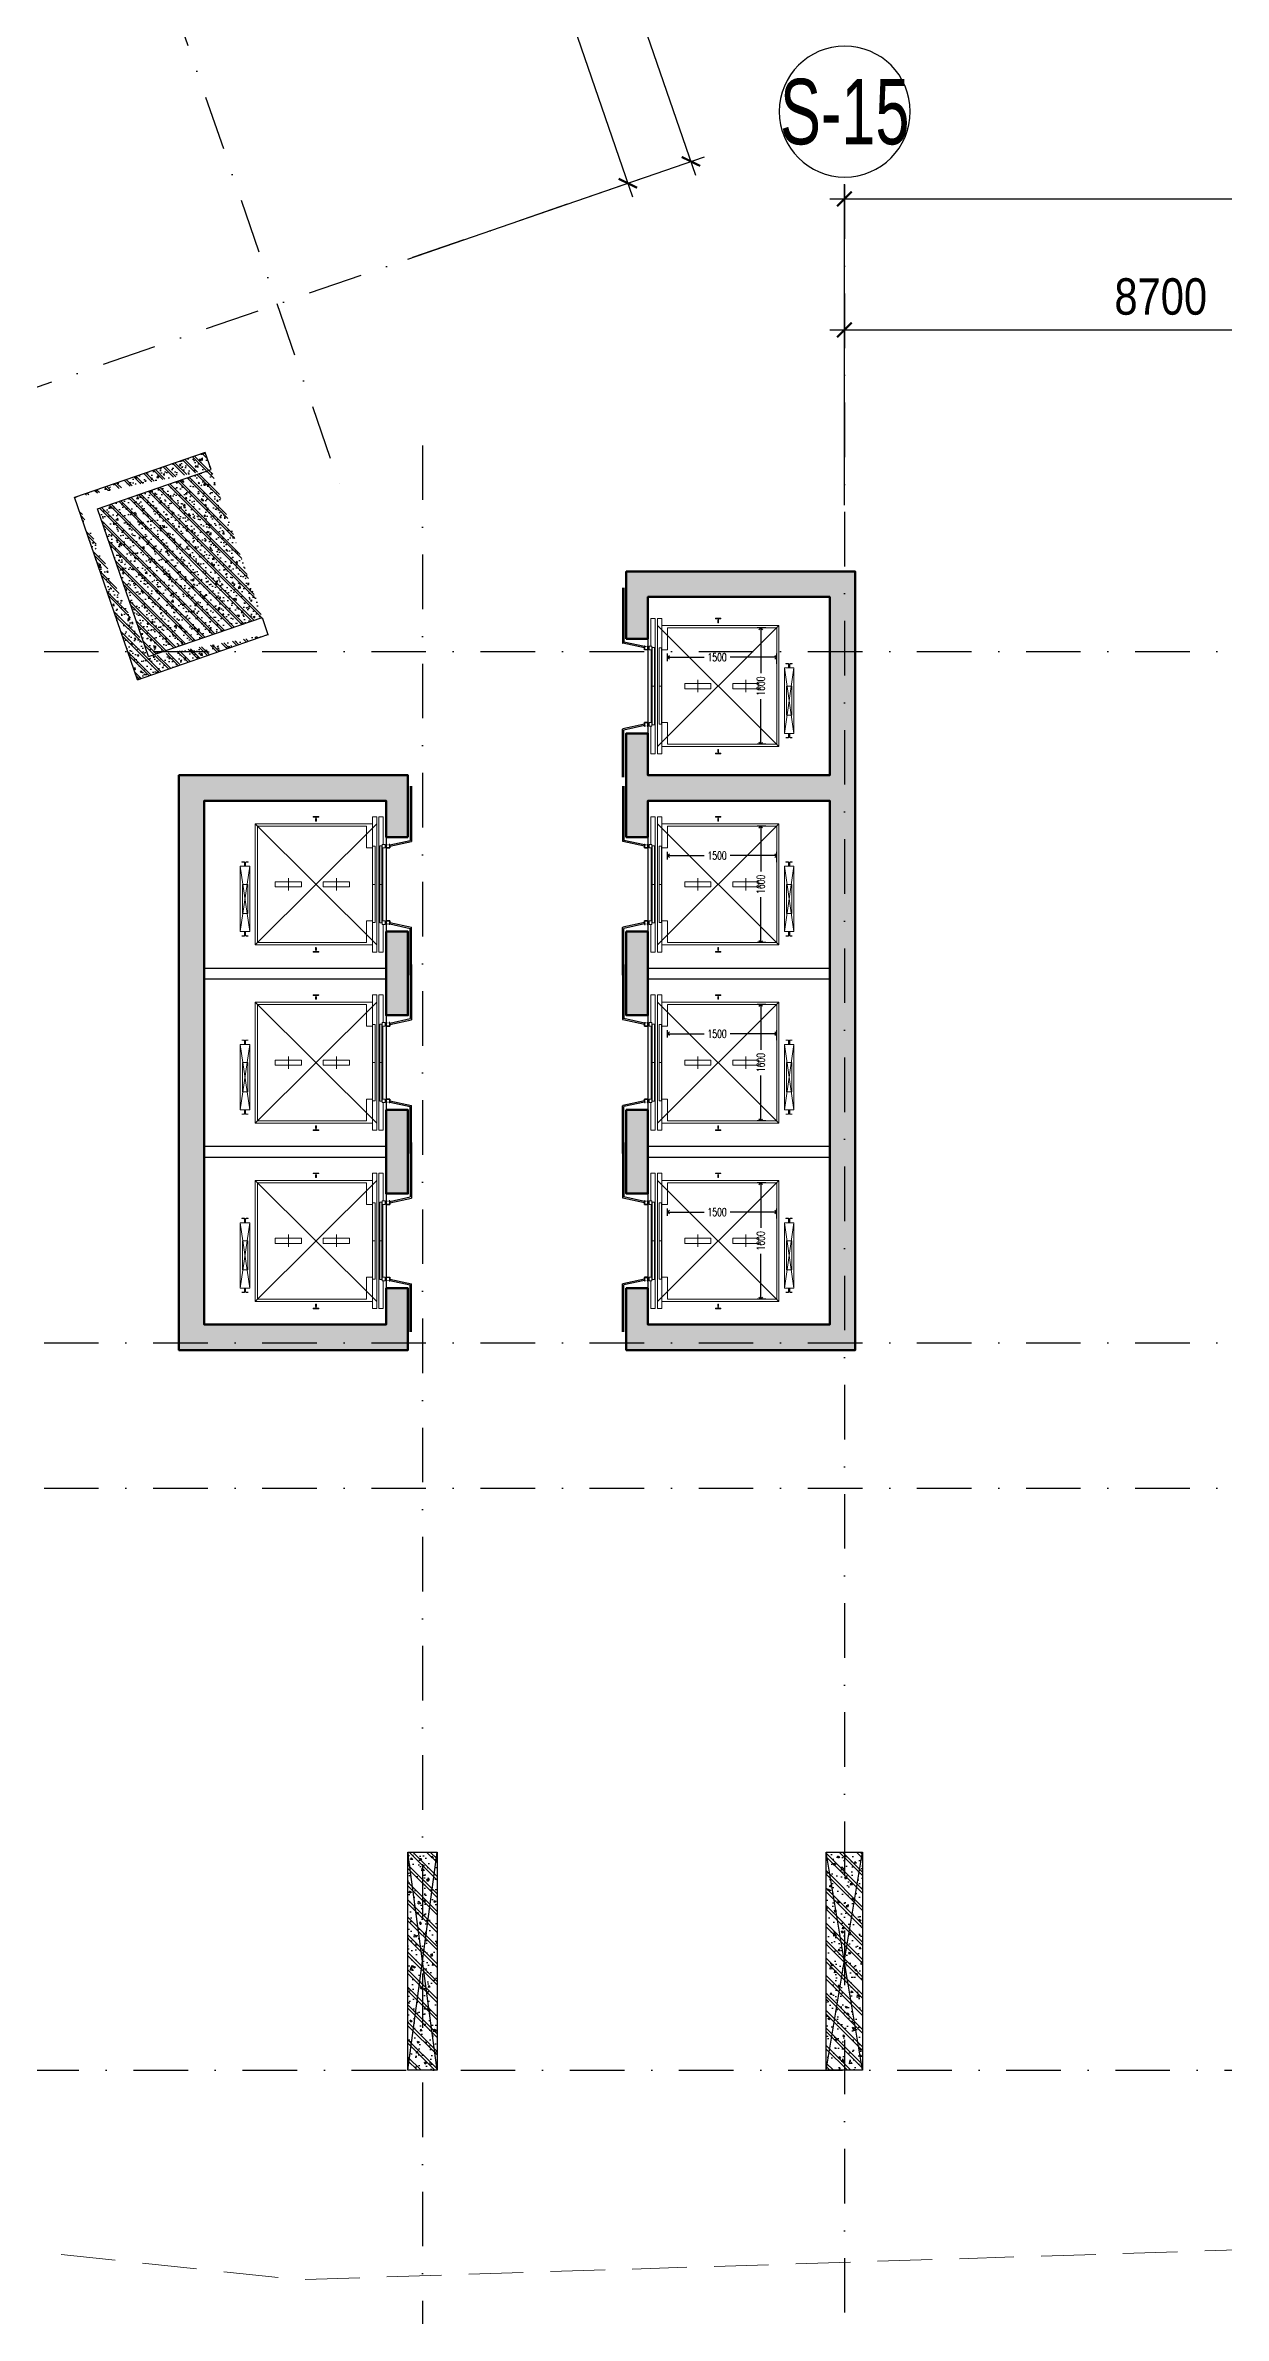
# Model space of a CAD drawing. Header units: millimetres. Extents: x -1307469 to 1307234, y -626931 to 1119422.
# Drawn here: x -44908 to -28709, y 4199 to 35401 of the extents above; entities that cross this region are included whole.
import ezdxf
from ezdxf.enums import TextEntityAlignment as Align

# ---------------------------------------------------------------- set-up
doc = ezdxf.new("R2010")
doc.units = ezdxf.units.MM
doc.header["$LTSCALE"] = 300
doc.header["$MEASUREMENT"] = 0
for name, pattern in [('DASHDOT', [1, 0.5, -0.25, 0, -0.25]), ('HIDDEN', [0.375, 0.25, -0.125]), ('Xref_ST_MBDV Cot vach 30.7.2022$0$CENTERX2', [4, 2.5, -0.5, 0.5, -0.5]), ('Xref_ST_MBDV Cot vach 30.7.2022$0$HIDDEN', [0.375, 0.25, -0.125]), ('Xref_ST_MBDV Cot vach 30.7.2022$0$PHANTOMX2', [5, 2.5, -0.5, 0.5, -0.5, 0.5, -0.5])]:
    doc.linetypes.add(name, pattern=pattern)
for name, color, linetype in [('AUDIT_I_220805193045-1', 50, 'Continuous'), ('AUDIT_I_220805193045-5', 6, 'Continuous'), ('AUDIT_I_220807103235-17', 50, 'Continuous'), ('KC2-DIM', 251, 'Continuous'), ('KT-Dim', 8, 'Continuous'), ('KT-Hatch', 251, 'Continuous'), ('KT-Kich thuoc', 9, 'Continuous'), ('KT-Luoi truc South Tower', 8, 'DASHDOT'), ('KT-Thay', 7, 'Continuous'), ('Xref_ST_MBDV Cot vach 30.7.2022$0$KT-Dim', 8, 'Continuous'), ('Xref_ST_MBDV Cot vach 30.7.2022$0$KT-Net cot vach', 6, 'Continuous'), ('Xref_ST_MBDV Cot vach 30.7.2022$0$KT-Net manh', 139, 'Continuous')]:
    doc.layers.add(name, color=color, linetype=linetype)
doc.layers.add('KT-Chi gioi XD', color=7, linetype='HIDDEN', true_color=0x0066cc)
doc.layers.add('ST_MBDV Cot vach 220805$0$Xref_ST_MBDV Cot vach 30.7.2022$0$KT-Net cot vach', color=6, linetype='Continuous', lineweight=50)
doc.layers.add('Xref_ST_MBDV Cot vach 30.7.2022$0$KT-Noi that', color=36, linetype='Continuous', lineweight=9)
doc.styles.add('Arial Narrow', font='ARIALN.TTF')
doc.styles.add('HBA-Text', font='GOTHIC.TTF')
doc.styles.add('Xref_ST_MBDV Cot vach 30.7.2022$0$DIM', font='vnsimli.shx', dxfattribs={"width": 0.7})
doc.dimstyles.new('ccu12-200', dxfattribs={"dimscale": 200, "dimtxt": 2.5, "dimasz": 1, "dimexe": 1, "dimexo": 2, "dimgap": 1, "dimtad": 1, "dimdec": 0, "dimdsep": 46, "dimtxsty": 'Arial Narrow', "dimblk": 'ARCHTICK', "dimcen": -1, "dimdle": 1, "dimclrd": 256, "dimclre": 256, "dimclrt": 3, "dimadec": 0, "dimazin": 2, "dimtfac": 0.1, "dimtdec": 0, "dimtmove": 0, "dimatfit": 1, "dimldrblk": 'ARCHTICK', "dimfxl": 1, "dimtvp": 0.833333, "dimtolj": 1, "dimtzin": 12, "dimarcsym": 0})
doc.dimstyles.new('Xref_ST_MBDV Cot vach 30.7.2022$0$CCU 1-100 A1', dxfattribs={"dimscale": 100, "dimtxt": 2.2, "dimasz": 1, "dimexe": 1, "dimexo": 0, "dimgap": 1, "dimtad": 1, "dimdec": 0, "dimdsep": 46, "dimtxsty": 'Xref_ST_MBDV Cot vach 30.7.2022$0$DIM', "dimblk1": 'Xref_ST_MBDV Cot vach 30.7.2022$0$_ARCHTICK', "dimblk2": 'Xref_ST_MBDV Cot vach 30.7.2022$0$_ARCHTICK', "dimsah": 1, "dimcen": 0, "dimdle": 1, "dimclrd": 256, "dimclre": 256, "dimclrt": 31, "dimadec": 0, "dimazin": 0, "dimtfac": 1, "dimtdec": 0, "dimtix": 1, "dimtmove": 2, "dimatfit": 3, "dimldrblk": 'Xref_ST_MBDV Cot vach 30.7.2022$0$_ARCHTICK', "dimfxl": 8, "dimtolj": 1, "dimarcsym": 0})

# ---------------------------------------------------------------- blocks, each defined once
blk = doc.blocks.new('*U9')
h = blk.add_hatch()
h.set_pattern_fill('VATLIEU04', color=250, scale=40, style=0, pattern_type=2)
h.set_pattern_definition([(50, (-550, 3050), (286.904, -25.101), [30, -330]), (355, (-550, 3050), (-55.5, 300.877), [24, -264]), (100.451, (-526.1, 3047.9), (231.404, 275.776), [25.496, -280.457]), (46.184, (-550, 3130), (426.896, -66.208), [45, -495]), (96.636, (-514.43, 3124.5), (373.865, 389.647), [38.244, -420.685]), (351.184, (-550, 3130), (373.865, 389.65), [36, -396]), (21, (-510, 3110), (238.763, -161.048), [30, -330]), (326, (-510, 3110), (97.326, 290.06), [24, -264]), (71.451, (-490.1, 3096.58), (336.09, 129.012), [25.496, -280.457]), (37.5, (-550, 3050), (4.864, 133.1575), [0, -260.8, 0, -268, 0, -265]), (7.5, (-550, 3050), (105.228, 157.7647), [0, -152.8, 0, -254.8, 0, -101]), (327.5, (-639.2, 3050), (213.529, -9.022), [0, -100, 0, -312, 0, -414]), (317.5, (-679.2, 3050), (233.274, 40.042), [0, -130, 0, -207.2, 0, -294]), (45, (-550, 3050), (-120.208, 120.208), []), (45, (-550, 3099), (-120.208, 120.208), [])])
h.paths.add_polyline_path([(-475, -475), (-75, -475), (-75, 2525), (-475, 2525)])
at = {"color": 6, "ltscale": 0.25}
blk.add_lwpolyline([(-475, -475), (-75, -475), (-75, 2525), (-475, 2525)], close=True, dxfattribs=at)
at = {"layer": 'Defpoints', "linetype": 'ByBlock', "ltscale": 30}
for p, q in [((-75, -475), (-475, 2525)), ((-475, -475), (-75, 2525))]:
    blk.add_line(p, q, dxfattribs=at)
blk = doc.blocks.new('*U8')
h = blk.add_hatch()
h.set_pattern_fill('VATLIEU04', color=250, scale=40, style=0, pattern_type=2)
h.set_pattern_definition([(50, (-450, 3050), (286.904, -25.101), [30, -330]), (355, (-450, 3050), (-55.5, 300.877), [24, -264]), (100.451, (-426.1, 3047.9), (231.404, 275.776), [25.496, -280.457]), (46.184, (-450, 3130), (426.896, -66.208), [45, -495]), (96.636, (-414.43, 3124.5), (373.865, 389.647), [38.244, -420.685]), (351.184, (-450, 3130), (373.865, 389.65), [36, -396]), (21, (-410, 3110), (238.763, -161.048), [30, -330]), (326, (-410, 3110), (97.326, 290.06), [24, -264]), (71.451, (-390.1, 3096.58), (336.09, 129.012), [25.496, -280.457]), (37.5, (-450, 3050), (4.864, 133.1575), [0, -260.8, 0, -268, 0, -265]), (7.5, (-450, 3050), (105.228, 157.7647), [0, -152.8, 0, -254.8, 0, -101]), (327.5, (-539.2, 3050), (213.529, -9.022), [0, -100, 0, -312, 0, -414]), (317.5, (-579.2, 3050), (233.274, 40.042), [0, -130, 0, -207.2, 0, -294]), (45, (-450, 3050), (-120.208, 120.208), []), (45, (-450, 3099), (-120.208, 120.208), [])])
h.paths.add_polyline_path([(-475, -475), (25, -475), (25, 2525), (-475, 2525)])
at = {"color": 6, "ltscale": 0.25}
blk.add_lwpolyline([(-475, -475), (25, -475), (25, 2525), (-475, 2525)], close=True, dxfattribs=at)
at = {"layer": 'Defpoints', "linetype": 'ByBlock', "ltscale": 30}
for p, q in [((25, -475), (-475, 2525)), ((-475, -475), (25, 2525))]:
    blk.add_line(p, q, dxfattribs=at)
blk = doc.blocks.new('MBCot-PN-flat-22')
at = {"layer": 'AUDIT_I_220805193045-5', "linetype": 'ByBlock', "xscale": -1, "rotation": 359.9999999999985}
for name, p in [('*U9', (66562, -34102, 0)), ('*U8', (72412, -34102, 0))]:
    blk.add_blockref(name, p, dxfattribs=at)
blk = doc.blocks.new('_ARCHTICK')
at = {"color": 0, "linetype": 'ByBlock', "const_width": 0.15}
blk.add_lwpolyline([(-0.5, -0.5), (0.5, 0.5)], dxfattribs=at)
blk = doc.blocks.new('*D324')
at = {"layer": 'Defpoints', "color": 0, "transparency": 16777216}
for p in [(-42197, 37814, 0), (-36900, 33507), (-40305, 32332, 0)]:
    blk.add_point(p, dxfattribs=at)
at = {"layer": 'KT-Kich thuoc', "lineweight": -2, "transparency": 16777216}
for p, q in [((-41819, 37945), (-38604, 39055)), ((-38858, 39179), (-36835, 33318)), ((-39926, 32462), (-36711, 33573))]:
    blk.add_line(p, q, dxfattribs=at)
at = {"layer": 'KT-Kich thuoc', "lineweight": -2, "transparency": 16777216, "xscale": 200, "yscale": 200, "zscale": 200}
for p, rotation in [((-38793, 38990), 109.0471074763102), ((-36900, 33507), 289.0471074763101)]:
    blk.add_blockref('_ARCHTICK', p, dxfattribs=dict(at, rotation=rotation))
at = {"layer": 'KT-Kich thuoc', "color": 3, "transparency": 16777216, "insert": (-37416, 36397), "char_height": 500, "attachment_point": 5, "rotation": 289.0471, "style": 'Arial Narrow'}
blk.add_mtext('\\A1;5800', dxfattribs=at)
blk = doc.blocks.new('*D305')
at = {"layer": 'Defpoints', "color": 0, "transparency": 16777216}
for p in [(-48876, 62062, 0), (-36033, 33807), (-38792, 32854, 0)]:
    blk.add_point(p, dxfattribs=at)
at = {"layer": 'KT-Kich thuoc', "lineweight": -2, "transparency": 16777216}
for p, q in [((-48497, 62193), (-45928, 63080)), ((-46182, 63204), (-35968, 33617)), ((-38414, 32985), (-35844, 33872))]:
    blk.add_line(p, q, dxfattribs=at)
at = {"layer": 'KT-Kich thuoc', "lineweight": -2, "transparency": 16777216, "xscale": 200, "yscale": 200, "zscale": 200}
for p, rotation in [((-46117, 63015), 109.0471074763102), ((-36033, 33807), 289.0471074763101)]:
    blk.add_blockref('_ARCHTICK', p, dxfattribs=dict(at, rotation=rotation))
at = {"layer": 'KT-Kich thuoc', "color": 3, "transparency": 16777216, "insert": (-40645, 48559), "char_height": 500, "attachment_point": 5, "rotation": 289.0471, "style": 'Arial Narrow'}
blk.add_mtext('\\A1;30900', dxfattribs=at)
blk = doc.blocks.new('*D307')
at = {"layer": 'Defpoints', "color": 0, "transparency": 16777216}
for p in [(-25223, 31492), (-33923, 28684, 0), (-25223, 28649, 0)]:
    blk.add_point(p, dxfattribs=at)
at = {"layer": 'KT-Kich thuoc', "lineweight": -2, "transparency": 16777216}
for p, q in [((-33923, 29084), (-33923, 31692)), ((-25223, 29049), (-25223, 31692)), ((-34123, 31492), (-25023, 31492))]:
    blk.add_line(p, q, dxfattribs=at)
at = {"layer": 'KT-Kich thuoc', "lineweight": -2, "transparency": 16777216, "xscale": 200, "yscale": 200, "zscale": 200, "rotation": 180}
blk.add_blockref('_ARCHTICK', (-33923, 31492), dxfattribs=at)
at = {"layer": 'KT-Kich thuoc', "lineweight": -2, "transparency": 16777216, "xscale": 200, "yscale": 200, "zscale": 200}
blk.add_blockref('_ARCHTICK', (-25223, 31492), dxfattribs=at)
at = {"layer": 'KT-Kich thuoc', "color": 3, "transparency": 16777216, "insert": (-29573, 31947), "char_height": 500, "attachment_point": 5, "style": 'Arial Narrow'}
blk.add_mtext('\\A1;8700', dxfattribs=at)
blk = doc.blocks.new('*D311')
at = {"layer": 'Defpoints', "color": 0, "transparency": 16777216}
for p in [(-6323, 33292), (-33923, 28921), (-6323, 28921)]:
    blk.add_point(p, dxfattribs=at)
at = {"layer": 'KT-Kich thuoc', "lineweight": -2, "transparency": 16777216}
for p, q in [((-33923, 29321), (-33923, 33492)), ((-6323, 29321), (-6323, 33492)), ((-34123, 33292), (-6123, 33292))]:
    blk.add_line(p, q, dxfattribs=at)
at = {"layer": 'KT-Kich thuoc', "lineweight": -2, "transparency": 16777216, "xscale": 200, "yscale": 200, "zscale": 200, "rotation": 180}
blk.add_blockref('_ARCHTICK', (-33923, 33292), dxfattribs=at)
at = {"layer": 'KT-Kich thuoc', "lineweight": -2, "transparency": 16777216, "xscale": 200, "yscale": 200, "zscale": 200}
blk.add_blockref('_ARCHTICK', (-6323, 33292), dxfattribs=at)
at = {"layer": 'KT-Kich thuoc', "color": 3, "transparency": 16777216, "insert": (-20123, 33747), "char_height": 500, "attachment_point": 5, "style": 'Arial Narrow'}
blk.add_mtext('\\A1;27600', dxfattribs=at)
blk = doc.blocks.new('GRID-SYM-flat-73')
at = {"layer": 'AUDIT_I_220805193045-1'}
blk.add_circle((0, 0, 0), 900, dxfattribs=at)
at = {"layer": 'AUDIT_I_220805193045-1', "style": 'HBA-Text'}
blk.add_attdef('GRID', text='', height=900, rotation=359.6303, dxfattribs=at).set_placement((0, 0, 0), align=Align.MIDDLE_CENTER)
blk = doc.blocks.new('Xref_ST_MBDV Cot vach 30.7.2022$0$_Open90')
at = {"color": 0, "linetype": 'ByBlock', "lineweight": -2}
for p, q in [((0, 0), (-1, 0)), ((-0.5, 0.5), (0, 0)), ((0, 0), (-0.5, -0.5))]:
    blk.add_line(p, q, dxfattribs=at)
blk = doc.blocks.new('*D155')
at = {"layer": 'Defpoints', "color": 5, "transparency": 16777216}
for p, q in [((-2230, 1494), (-2230, 1596)), ((-730, 1457), (-730, 1596)), ((-2180, 1546), (-1728, 1546)), ((-780, 1546), (-1372, 1546))]:
    blk.add_line(p, q, dxfattribs=at)
at = {"layer": 'Defpoints', "color": 0, "transparency": 16777216}
for p in [(-2230, 1546), (-2230, 1494, 0), (-730, 1457, 0)]:
    blk.add_point(p, dxfattribs=at)
at = {"layer": 'Defpoints', "color": 5, "transparency": 16777216, "xscale": 50, "yscale": 50, "zscale": 50, "rotation": 180}
blk.add_blockref('Xref_ST_MBDV Cot vach 30.7.2022$0$_Open90', (-2230, 1546), dxfattribs=at)
at = {"layer": 'Defpoints', "color": 5, "transparency": 16777216, "xscale": 50, "yscale": 50, "zscale": 50}
blk.add_blockref('Xref_ST_MBDV Cot vach 30.7.2022$0$_Open90', (-730, 1546), dxfattribs=at)
at = {"layer": 'Defpoints', "color": 5, "transparency": 16777216, "insert": (-1550, 1546), "char_height": 110, "attachment_point": 5, "style": 'Xref_ST_MBDV Cot vach 30.7.2022$0$DIM'}
blk.add_mtext('\\A1;1500', dxfattribs=at)
blk = doc.blocks.new('Xref_ST_MBDV Cot vach 30.7.2022$0$_ARCHTICK')
at = {"color": 0, "linetype": 'ByBlock', "const_width": 0.15}
blk.add_lwpolyline([(-0.5, -0.5), (0.5, 0.5)], dxfattribs=at)
blk = doc.blocks.new('*D156')
at = {"layer": 'Defpoints', "color": 5, "transparency": 16777216}
for p, q in [((-879, 1950), (-1000, 1950)), ((-950, 1900), (-950, 1328)), ((-950, 400), (-950, 972)), ((-879, 350), (-1000, 350))]:
    blk.add_line(p, q, dxfattribs=at)
at = {"layer": 'Defpoints', "color": 0, "transparency": 16777216}
for p in [(-879, 1950, 0), (-950, 350), (-879, 350, 0)]:
    blk.add_point(p, dxfattribs=at)
at = {"layer": 'Defpoints', "color": 5, "transparency": 16777216, "xscale": 50, "yscale": 50, "zscale": 50}
for p, rotation in [((-950, 1950), 90), ((-950, 350), 270)]:
    blk.add_blockref('Xref_ST_MBDV Cot vach 30.7.2022$0$_Open90', p, dxfattribs=dict(at, rotation=rotation))
at = {"layer": 'Defpoints', "color": 5, "transparency": 16777216, "insert": (-950, 1150), "char_height": 110, "attachment_point": 5, "rotation": 90, "style": 'Xref_ST_MBDV Cot vach 30.7.2022$0$DIM'}
blk.add_mtext('\\A1;1600', dxfattribs=at)
blk = doc.blocks.new('Asix South Tower')
at = {"layer": 'KT-Luoi truc South Tower', "ltscale": 5}
for p, q in [((-53965.4, 67304.5), (-40792.5, 29149.9)), ((-33923, 33491.9), (-33923, -4459.1)), ((-37735.1, 33218.9), (-103274.2, 10591.7)), ((-39723, 29903.8), (-39723, -4459.1)), ((-49426.2, 27070.4), (10118.8, 27070.4)), ((-49426.2, 17570.4), (10118.8, 17570.4)), ((-49426.2, 15570.4), (10118.8, 15570.4)), ((-52698.1, 7570.4), (10118.8, 7570.4))]:
    blk.add_line(p, q, dxfattribs=at)
at = {"layer": 'KT-Dim'}
ref = blk.add_blockref('GRID-SYM-flat-73', (-33917.9, 34491.9, 0), dxfattribs=dict(at, xscale=-1, rotation=179.6748020054017))
ref.add_attrib('GRID', 'S-15', dxfattribs={"layer": 'AUDIT_I_220807103235-17', "height": 900, "style": 'HBA-Text', "width": 0.7}).set_placement((-33917.9, 34491.9, 0), align=Align.MIDDLE_CENTER)
at = {"layer": 'KT-Kich thuoc'}
dim = blk.add_linear_dim(base=(-36033, 33806.5), p1=(-48875.5, 62062.4, 0), p2=(-38792.1, 32854, 0), angle=109.04711, dimstyle='ccu12-200', dxfattribs=at)
dim.commit()
dim.dimension.update_dxf_attribs({"geometry": '*D305', "text_midpoint": (-40644.7, 48559.2)})
dim = blk.add_linear_dim(base=(-36899.9, 33507.3), p1=(-42196.7, 37814.5, 0), p2=(-40304.5, 32331.8, 0), angle=109.04711, dimstyle='ccu12-200', dxfattribs=at)
dim.commit()
dim.dimension.update_dxf_attribs({"geometry": '*D324', "text_midpoint": (-37846.3, 36248.5), "dimtype": 128})
for base, p1, p2, picture, middle in [((-6323, 33291.9), (-33923, 28921.3), (-6323, 28921.3), '*D311', (-20123, 33747.2)), ((-25223, 31491.9), (-33923, 28684.3, 0), (-25223, 28648.7, 0), '*D307', (-29573, 31947.2))]:
    dim = blk.add_linear_dim(base=base, p1=p1, p2=p2, dimstyle='ccu12-200', dxfattribs=at)
    dim.commit()
    dim.dimension.update_dxf_attribs({"geometry": picture, "text_midpoint": middle})
blk = doc.blocks.new('Xref_ST_MBDV Cot vach 30.7.2022$0$TM 1000kg')
at = {"layer": 'Xref_ST_MBDV Cot vach 30.7.2022$0$KT-Net manh'}
for p, q in [((-2850, 2500), (-2850, 1742.2)), ((-2832, 2500), (-2832, 1754.4)), ((-2850, 1742.2), (-2847, 1742.2)), ((-2847, 1742.2), (-2847, 1739.2)), ((-2550, 1674.2), (-2847, 1739.2)), ((-2550, 1692.7), (-2832, 1754.4)), ((-2500, 1800), (-2500, 500)), ((-2550, 625.8), (-2847, 560.8)), ((-2850, 557.8), (-2847, 557.8)), ((-2850, -100), (-2850, 557.8)), ((-2847, 557.8), (-2847, 560.8)), ((-2550, 607.3), (-2832, 545.6)), ((-2832, -100), (-2832, 545.6))]:
    blk.add_line(p, q, dxfattribs=at)
at = {"layer": 'Xref_ST_MBDV Cot vach 30.7.2022$0$KT-Net manh', "const_width": 2}
for points in [[(-2847, 1742.2), (-2832, 1754.4)], [(-2847, 557.8), (-2832, 545.6)]]:
    blk.add_lwpolyline(points, dxfattribs=at)
at = {"layer": 'Xref_ST_MBDV Cot vach 30.7.2022$0$KT-Net manh', "ltscale": 2}
for points in [[(-2510, 1700), (-2500, 1700), (-2500, 1650), (-2550, 1650), (-2550, 1700), (-2540, 1700), (-2540, 1690), (-2541.6, 1690), (-2541.6, 1698.4), (-2548.4, 1698.4), (-2548.4, 1651.6), (-2501.6, 1651.6), (-2501.6, 1698.4), (-2508.4, 1698.4), (-2508.4, 1690), (-2510, 1690)], [(-2510, 600), (-2500, 600), (-2500, 650), (-2550, 650), (-2550, 600), (-2540, 600), (-2540, 610), (-2541.6, 610), (-2541.6, 601.6), (-2548.4, 601.6), (-2548.4, 648.4), (-2501.6, 648.4), (-2501.6, 601.6), (-2508.4, 601.6), (-2508.4, 610), (-2510, 610)]]:
    blk.add_lwpolyline(points, close=True, dxfattribs=at)
at = {"layer": 'Xref_ST_MBDV Cot vach 30.7.2022$0$KT-Noi that', "linetype": 'Continuous', "ltscale": 2}
for p, q in [((-2460, 2080, 0), (-2460, 1700, 0)), ((-2400, 2080, 0), (-2460, 2080, 0)), ((-2400, 220, 0), (-2400, 2080, 0)), ((-2370, 220, 0), (-2370, 2080, 0)), ((-2370, 2080, 0), (-2310, 2080, 0)), ((-2310, 220, 0), (-2310, 2080, 0)), ((-2310, 1981, 0), (-700, 1981, 0)), ((-2230, 1950, 0), (-730, 1950, 0)), ((-2230, 1950, 0), (-2230, 1650, 0)), ((-730, 1950, 0), (-730, 350, 0)), ((-700, 1981, 0), (-700, 319, 0)), ((-2455, 650, 0), (-2455, 1650, 0)), ((-2441.3, 620, 0), (-2441.3, 1680, 0)), ((-2411, 1680, 0), (-2441.3, 1680, 0)), ((-2411, 620, 0), (-2411, 1680, 0)), ((-2348, 625, 0), (-2348, 1675, 0)), ((-2348, 1675, 0), (-2314, 1675, 0)), ((-2314, 625, 0), (-2314, 1675, 0)), ((-2310, 1650, 0), (-2230, 1650, 0)), ((-2411, 1150, 0), (-2441.3, 1150, 0)), ((-2314, 1150, 0), (-2348, 1150, 0)), ((-2348, 625, 0), (-2314, 625, 0)), ((-2310, 650, 0), (-2230, 650, 0)), ((-2230, 350, 0), (-2230, 650, 0)), ((-2460, 220, 0), (-2460, 600, 0)), ((-2411, 620, 0), (-2441.3, 620, 0)), ((-2310, 319, 0), (-700, 319, 0)), ((-2230, 350, 0), (-730, 350, 0)), ((-2400, 220, 0), (-2460, 220, 0)), ((-2370, 220, 0), (-2310, 220, 0))]:
    blk.add_line(p, q, dxfattribs=at)
at = {"layer": 'Xref_ST_MBDV Cot vach 30.7.2022$0$KT-Noi that', "linetype": 'Xref_ST_MBDV Cot vach 30.7.2022$0$HIDDEN', "ltscale": 500}
for p, q in [((-2370, 1981, 0), (-700, 319, 0)), ((-2370, 319, 0), (-700, 1981, 0)), ((-495, 1400, 0), (-625, 500, 0)), ((-495, 500, 0), (-625, 1400, 0))]:
    blk.add_line(p, q, dxfattribs=at)
at = {"layer": 'Xref_ST_MBDV Cot vach 30.7.2022$0$KT-Noi that', "linetype": 'Continuous'}
for p, q in [((-1572.5, 2077, 0), (-1572.5, 2082, 0)), ((-1572.5, 2082, 0), (-1535, 2082, 0)), ((-1569.5, 2074, 0), (-1540.1, 2070.9, 0)), ((-1540, 2021, 0), (-1540, 2050, 0)), ((-1539, 2020, 0), (-1535, 2020, 0)), ((-1537.1, 2054.1, 0), (-1537.1, 2067.9, 0)), ((-1497.5, 2082, 0), (-1535, 2082, 0)), ((-1531, 2020, 0), (-1535, 2020, 0)), ((-1532.9, 2054.1, 0), (-1532.9, 2067.9, 0)), ((-1530, 2021, 0), (-1530, 2050, 0)), ((-1500.5, 2074, 0), (-1529.9, 2070.9, 0)), ((-1497.5, 2077, 0), (-1497.5, 2082, 0)), ((-603.5, 1460, 0), (-574.4, 1460, 0)), ((-603.5, 1456.8, 0), (-603.5, 1460, 0)), ((-603.5, 1456.8, 0), (-574.4, 1456.8, 0)), ((-568.2, 1406.2, 0), (-568.2, 1450.6, 0)), ((-565, 1406.2, 0), (-565, 1450.6, 0)), ((-558, 1403.2, 0), (-562, 1403.2, 0)), ((-558, 1400, 0), (-562, 1400, 0)), ((-555, 1406.2, 0), (-555, 1450.6, 0)), ((-551.8, 1406.2, 0), (-551.8, 1450.6, 0)), ((-516.5, 1460, 0), (-545.6, 1460, 0)), ((-516.5, 1456.8, 0), (-545.6, 1456.8, 0)), ((-516.5, 1456.8, 0), (-516.5, 1460, 0)), ((-603.5, 443.2, 0), (-574.4, 443.2, 0)), ((-603.5, 440, 0), (-574.4, 440, 0)), ((-568.2, 493.8, 0), (-568.2, 449.4, 0)), ((-565, 493.8, 0), (-565, 449.4, 0)), ((-558, 500, 0), (-562, 500, 0)), ((-558, 496.8, 0), (-562, 496.8, 0)), ((-555, 493.8, 0), (-555, 449.4, 0)), ((-551.8, 493.8, 0), (-551.8, 449.4, 0)), ((-516.5, 443.2, 0), (-545.6, 443.2, 0)), ((-516.5, 440, 0), (-545.6, 440, 0)), ((-1572.5, 223, 0), (-1572.5, 218, 0)), ((-1572.5, 218, 0), (-1535, 218, 0)), ((-1569.5, 226, 0), (-1540.1, 229.1, 0)), ((-1540, 279, 0), (-1540, 250, 0)), ((-1539, 280, 0), (-1535, 280, 0)), ((-1537.1, 245.9, 0), (-1537.1, 232.1, 0)), ((-1531, 280, 0), (-1535, 280, 0)), ((-1497.5, 218, 0), (-1535, 218, 0)), ((-1532.9, 245.9, 0), (-1532.9, 232.1, 0)), ((-1530, 279, 0), (-1530, 250, 0)), ((-1500.5, 226, 0), (-1529.9, 229.1, 0)), ((-1497.5, 223, 0), (-1497.5, 218, 0))]:
    blk.add_line(p, q, dxfattribs=at)
at = {"layer": 'Xref_ST_MBDV Cot vach 30.7.2022$0$KT-Noi that', "linetype": 'Xref_ST_MBDV Cot vach 30.7.2022$0$CENTERX2'}
for p, q in [((-1815, 1236, 0), (-1815, 1066.7, 0)), ((-1155, 1236, 0), (-1155, 1066.7, 0))]:
    blk.add_line(p, q, dxfattribs=at)
at = {"layer": 'Xref_ST_MBDV Cot vach 30.7.2022$0$KT-Noi that', "linetype": 'Continuous', "ltscale": 2, "elevation": 0}
for points in [[(-2485, 1700), (-2445, 1700), (-2445, 1650), (-2485, 1650)], [(-495, 1400), (-625, 1400), (-625, 500), (-495, 500)], [(-2485, 600), (-2445, 600), (-2445, 650), (-2485, 650)]]:
    blk.add_lwpolyline(points, close=True, dxfattribs=at)
at = {"layer": 'Xref_ST_MBDV Cot vach 30.7.2022$0$KT-Noi that', "linetype": 'Xref_ST_MBDV Cot vach 30.7.2022$0$PHANTOMX2', "elevation": 0}
for points in [[(-1635, 1186), (-1635, 1114), (-1995, 1114), (-1995, 1186)], [(-975, 1186), (-975, 1114), (-1335, 1114), (-1335, 1186)], [(-524, 1150), (-524, 750), (-596, 750), (-596, 1150)]]:
    blk.add_lwpolyline(points, close=True, dxfattribs=at)
at = {"layer": 'Xref_ST_MBDV Cot vach 30.7.2022$0$KT-Noi that', "linetype": 'Continuous'}
for centre, radius, start, end in [((-1569.5, 2077, 0), 3, 180, 270), ((-1540.1, 2067.9, 0), 3, 0, 90), ((-1542.3, 2054.7, 0), 5.25, 295.66972, 353.31728), ((-1539, 2021, 0), 1, 180, 270), ((-1529.9, 2067.9, 0), 3, 90, 180), ((-1527.7, 2054.7, 0), 5.25, 186.68272, 244.33028), ((-1531, 2021, 0), 1, 270, 0), ((-1500.5, 2077, 0), 3, 270, 0), ((-574.4, 1450.6, 0), 9.4, 0, 90), ((-574.4, 1450.6, 0), 6.2, 0, 90), ((-562, 1406.2, 0), 6.2, 180, 270), ((-562, 1406.2, 0), 3, 180, 270), ((-558, 1406.2, 0), 3, 270, 0), ((-558, 1406.2, 0), 6.2, 270, 0), ((-545.6, 1450.6, 0), 9.4, 90, 180), ((-545.6, 1450.6, 0), 6.2, 90, 180), ((-574.4, 449.4, 0), 6.2, 270, 0), ((-574.4, 449.4, 0), 9.4, 270, 0), ((-562, 493.8, 0), 6.2, 90, 180), ((-562, 493.8, 0), 3, 90, 180), ((-558, 493.8, 0), 6.2, 0, 90), ((-558, 493.8, 0), 3, 0, 90), ((-545.6, 449.4, 0), 9.4, 180, 270), ((-545.6, 449.4, 0), 6.2, 180, 270), ((-1569.5, 223, 0), 3, 90, 180), ((-1540.1, 232.1, 0), 3, 270, 0), ((-1539, 279, 0), 1, 90, 180), ((-1542.3, 245.3, 0), 5.25, 6.68272, 64.33028), ((-1527.7, 245.3, 0), 5.25, 115.66972, 173.31728), ((-1529.9, 232.1, 0), 3, 180, 270), ((-1531, 279, 0), 1, 0, 90), ((-1500.5, 223, 0), 3, 0, 90)]:
    blk.add_arc(centre, radius, start, end, dxfattribs=at)
at = {"layer": 'Defpoints', "color": 5}
for base, p1, p2, angle, picture, middle in [((-950.2, 350), (-879.1, 1950, 0), (-879.1, 350, 0), 90, '*D156', (-950.2, 1150)), ((-2230, 1545.8), (-730, 1457.2, 0), (-2230, 1494.3, 0), 180, '*D155', (-1550.1, 1545.8))]:
    dim = blk.add_linear_dim(base=base, p1=p1, p2=p2, angle=angle, dimstyle='Xref_ST_MBDV Cot vach 30.7.2022$0$CCU 1-100 A1', override={"dimscale": 50, "dimblk1": 'Xref_ST_MBDV Cot vach 30.7.2022$0$_Open90', "dimblk2": 'Xref_ST_MBDV Cot vach 30.7.2022$0$_Open90', "dimclrd": 5, "dimclre": 5, "dimclrt": 5, "dimlwd": 65535, "dimlwe": 65535}, dxfattribs=at)
    dim.commit()
    dim.dimension.update_dxf_attribs({"geometry": picture, "text_midpoint": middle, "dimtype": 128})

msp = doc.modelspace()

# ---------------------------------------------------------------- hatches: boundary and pattern name
at = {"layer": 'KT-Hatch'}
h = msp.add_hatch(dxfattribs=at)
h.set_pattern_fill('BTCT', color=256, scale=30)
h.set_pattern_definition([(50, (0, 0), (215.17805, -18.82564), [22.5, -247.5]), (355, (0, 0), (-41.6254, 225.6576), [18, -198]), (100.4514, (17.93, -1.57), (173.5528, 206.8319), [19.1221, -210.3426]), (46.1842, (0, 60), (320.1723, -49.6557), [33.75, -371.25]), (96.6356, (26.68, 55.86), (280.3988, 292.2354), [28.683, -315.514]), (351.1842, (0, 60), (280.3986, 292.2356), [27, -297]), (21, (30, 45), (179.0721, -120.78567), [22.5, -247.5]), (326, (30, 45), (72.9946, 217.545), [18, -198]), (71.4514, (44.92, 34.93), (252.0668, 96.75915), [19.1221, -210.3426]), (37.5, (0, 0), (3.64796, 99.86816), [0, -195.6, 0, -201, 0, -198.75]), (7.5, (0, 0), (78.92086, 118.32351), [0, -114.6, 0, -191.1, 0, -75.75]), (327.5, (-66.9, 0), (160.14673, -6.76646), [0, -75, 0, -234, 0, -310.5]), (317.5, (-96.9, 0), (174.95585, 30.0315), [0, -97.5, 0, -155.4, 0, -220.5]), (45, (0, 0), (-79.54951, 79.54951), []), (45, (53.03, 0), (-79.54951, 79.54951), [])])
h.paths.add_polyline_path([(-36923, 19620.4), (-36623, 19620.4), (-36623, 20770.4), (-36923, 20770.4)], flags=17)
h.paths.add_polyline_path([(-36623, 23220.4), (-36923, 23220.4), (-36923, 22070.4), (-36623, 22070.4)], flags=17)
h.paths.add_polyline_path([(-36923, 24520.4), (-36623, 24520.4), (-36623, 25020.4), (-34123, 25020.4), (-34123, 17820.4), (-36623, 17820.4), (-36623, 18320.4), (-36923, 18320.4), (-36923, 17470.4), (-33773, 17470.4), (-33773, 28170.4), (-36923, 28170.4), (-36923, 27245.4), (-36623, 27245.4), (-36623, 27820.4), (-34123, 27820.4), (-34123, 25370.4), (-36623, 25370.4), (-36623, 25945.4), (-36923, 25945.4)])
h.paths.add_polyline_path([(-40223, 17820.4), (-42723, 17820.4), (-42723, 25020.4), (-40223, 25020.4), (-40223, 24520.4), (-39923, 24520.4), (-39923, 25370.4), (-43073, 25370.4), (-43073, 17470.4), (-39923, 17470.4), (-39923, 18320.4), (-40223, 18320.4)])
h.paths.add_polyline_path([(-40223, 19620.4), (-39923, 19620.4), (-39923, 20770.4), (-40223, 20770.4)], flags=17)
h.paths.add_polyline_path([(-40223, 22070.4), (-39923, 22070.4), (-39923, 23220.4), (-40223, 23220.4)], flags=17)
at = {"layer": 'Xref_ST_MBDV Cot vach 30.7.2022$0$KT-Net cot vach'}
h = msp.add_hatch(dxfattribs=at)
h.set_pattern_fill('1BETONG2-BOP', color=250, scale=30, style=0, pattern_type=2)
h.set_pattern_definition([(50, (73389.46, -177045.18), (215.17805, -18.82564), [22.5, -247.5]), (355, (73389.46, -177045.18), (-41.6254, 225.65764), [18, -198]), (100.4514, (73407.39, -177046.75), (173.55281, 206.83186), [19.12206, -210.34263]), (46.1842, (73389.46, -176985.18), (320.1723, -49.6557), [33.75, -371.25]), (96.6356, (73416.14, -176989.32), (280.3988, 292.23536), [28.6831, -315.5139]), (351.1842, (73389.46, -176985.18), (280.3986, 292.2356), [27, -297]), (21, (73419.46, -177000.18), (179.07212, -120.78567), [22.5, -247.5]), (226, (73419.46, -177000.18), (201.56464, -109.66194), [18, -198]), (71.4514, (73434.38, -177010.25), (252.06679, 96.75915), [19.12206, -210.34263]), (67.5, (73389.455, -177045.18), (-46.774855, 88.312339), [0, -195.6, 0, -201, 0, -198.75]), (4.5, (73389.46, -177045.18), (85.005277, 114.030957), [0, -114.6, 0, -191.1, 0, -75.75]), (327.5, (73322.555, -177045.18), (160.14673, -6.766462), [0, -75, 0, -234, 0, -310.5]), (317.5, (73292.56, -177045.18), (174.95585, 30.031495), [0, -97.5, 0, -155.4, 0, -220.5]), (315, (73389.46, -177045.18), (90.156115, 90.156115), []), (315, (73389.46, -177008.43), (90.156115, 90.156115), [])])
edge = h.paths.add_edge_path()
edge.add_line((-42712.4, 29807.8), (-44508.3, 29187.8))
edge.add_line((-42630.8, 29571.5), (-44190.5, 29033))
edge.add_line((-43643.5, 26682.9), (-44510, 29192.6))
edge.add_line((-43488.8, 27000.8), (-44190.5, 29033))
edge.add_line((-43643.5, 26682.9), (-41847.6, 27302.9))
edge.add_line((-43488.8, 27000.8), (-41929.2, 27539.3))
edge.add_line((-41929.2, 27539.3), (-41847.6, 27302.9))
edge.add_line((-42630.8, 29571.5), (-42712.4, 29807.8))

# ---------------------------------------------------------------- linework, layer by layer
at = {"layer": 'KT-Chi gioi XD', "lineweight": 13, "ltscale": 10, "elevation": 0, "flags": 128}
msp.add_lwpolyline([(-29078.1, 143772.1), (-33774.2, 161645), (-36124.3, 162456.9), (-45058.2, 155685.5), (-68562, 137753.5), (-92229.5, 120645.5, 0.684877), (-61797, 6849.6), (-41426.4, 4693.7), (-2997.3, 5908.3), (-146.9, 9554.9)], format="xyb", close=True, dxfattribs=at)
at = {"layer": 'KT-Thay'}
for p, q in [((-42723, 22720.4, 0), (-40223, 22720.4, 0)), ((-42723, 22570.4, 0), (-40223, 22570.4, 0)), ((-36623, 22720.4, 0), (-34123, 22720.4, 0)), ((-36623, 22570.4, 0), (-34123, 22570.4, 0)), ((-42723, 20270.4, 0), (-40223, 20270.4, 0)), ((-42723, 20120.4, 0), (-40223, 20120.4, 0)), ((-36623, 20270.4, 0), (-34123, 20270.4, 0)), ((-36623, 20120.4, 0), (-34123, 20120.4, 0))]:
    msp.add_line(p, q, dxfattribs=at)
at = {"layer": 'ST_MBDV Cot vach 220805$0$Xref_ST_MBDV Cot vach 30.7.2022$0$KT-Net cot vach', "elevation": 0}
for points in [[(-36923, 27245.4), (-36923, 28170.4), (-33773, 28170.4), (-33773, 17470.4), (-36923, 17470.4), (-36923, 18320.4), (-36623, 18320.4), (-36623, 17820.4), (-34123, 17820.4), (-34123, 25020.4), (-36623, 25020.4), (-36623, 24520.4), (-36923, 24520.4), (-36923, 25945.4), (-36623, 25945.4), (-36623, 25370.4), (-34123, 25370.4), (-34123, 27820.4), (-36623, 27820.4), (-36623, 27245.4)], [(-39923, 24520.4), (-39923, 25370.4), (-43073, 25370.4), (-43073, 17470.4), (-39923, 17470.4), (-39923, 18320.4), (-40223, 18320.4), (-40223, 17820.4), (-42723, 17820.4), (-42723, 25020.4), (-40223, 25020.4), (-40223, 24520.4)], [(-40223, 23220.4), (-39923, 23220.4), (-39923, 22070.4), (-40223, 22070.4)], [(-36923, 23220.4), (-36623, 23220.4), (-36623, 22070.4), (-36923, 22070.4)], [(-40223, 20770.4), (-39923, 20770.4), (-39923, 19620.4), (-40223, 19620.4)], [(-36923, 20770.4), (-36623, 20770.4), (-36623, 19620.4), (-36923, 19620.4)]]:
    msp.add_lwpolyline(points, close=True, dxfattribs=at)
at = {"layer": 'Xref_ST_MBDV Cot vach 30.7.2022$0$KT-Net cot vach'}
for p, q in [((-42712.4, 29807.8, 0), (-44508.3, 29187.8, 0)), ((-42630.8, 29571.5, 0), (-42712.4, 29807.8, 0)), ((-44190.5, 29033, 0), (-42630.8, 29571.5, 0)), ((-43643.5, 26682.9, 0), (-44510, 29192.6, 0)), ((-43488.8, 27000.8), (-44190.5, 29033, 0)), ((-43488.8, 27000.8), (-41929.2, 27539.3, 0)), ((-41929.2, 27539.3, 0), (-41847.6, 27302.9, 0)), ((-43643.5, 26682.9, 0), (-41847.6, 27302.9, 0))]:
    msp.add_line(p, q, dxfattribs=at)

# ---------------------------------------------------------------- block references
at = {"layer": 'KC2-DIM'}
msp.add_blockref('MBCot-PN-flat-22', (-106559.9, 42147), dxfattribs=at)
at = {"layer": 'KT-Kich thuoc'}
msp.add_blockref('Asix South Tower', (0, 0), dxfattribs=at)
at = {"layer": 'Xref_ST_MBDV Cot vach 30.7.2022$0$KT-Dim'}
msp.add_blockref('Xref_ST_MBDV Cot vach 30.7.2022$0$TM 1000kg', (-34123, 25445.4, 0), dxfattribs=at)
at = {"layer": 'Xref_ST_MBDV Cot vach 30.7.2022$0$KT-Noi that', "xscale": -1}
for p in [(-42723, 22720.4, 0), (-42723, 20270.4, 0), (-42723, 17820.4, 0)]:
    msp.add_blockref('Xref_ST_MBDV Cot vach 30.7.2022$0$TM 1000kg', p, dxfattribs=at)
at = {"layer": 'Xref_ST_MBDV Cot vach 30.7.2022$0$KT-Noi that'}
for p in [(-34123.1, 22720.4, 0), (-34123.1, 20270.4, 0), (-34123.1, 17820.4, 0)]:
    msp.add_blockref('Xref_ST_MBDV Cot vach 30.7.2022$0$TM 1000kg', p, dxfattribs=at)

doc.saveas('drawing.dxf')
